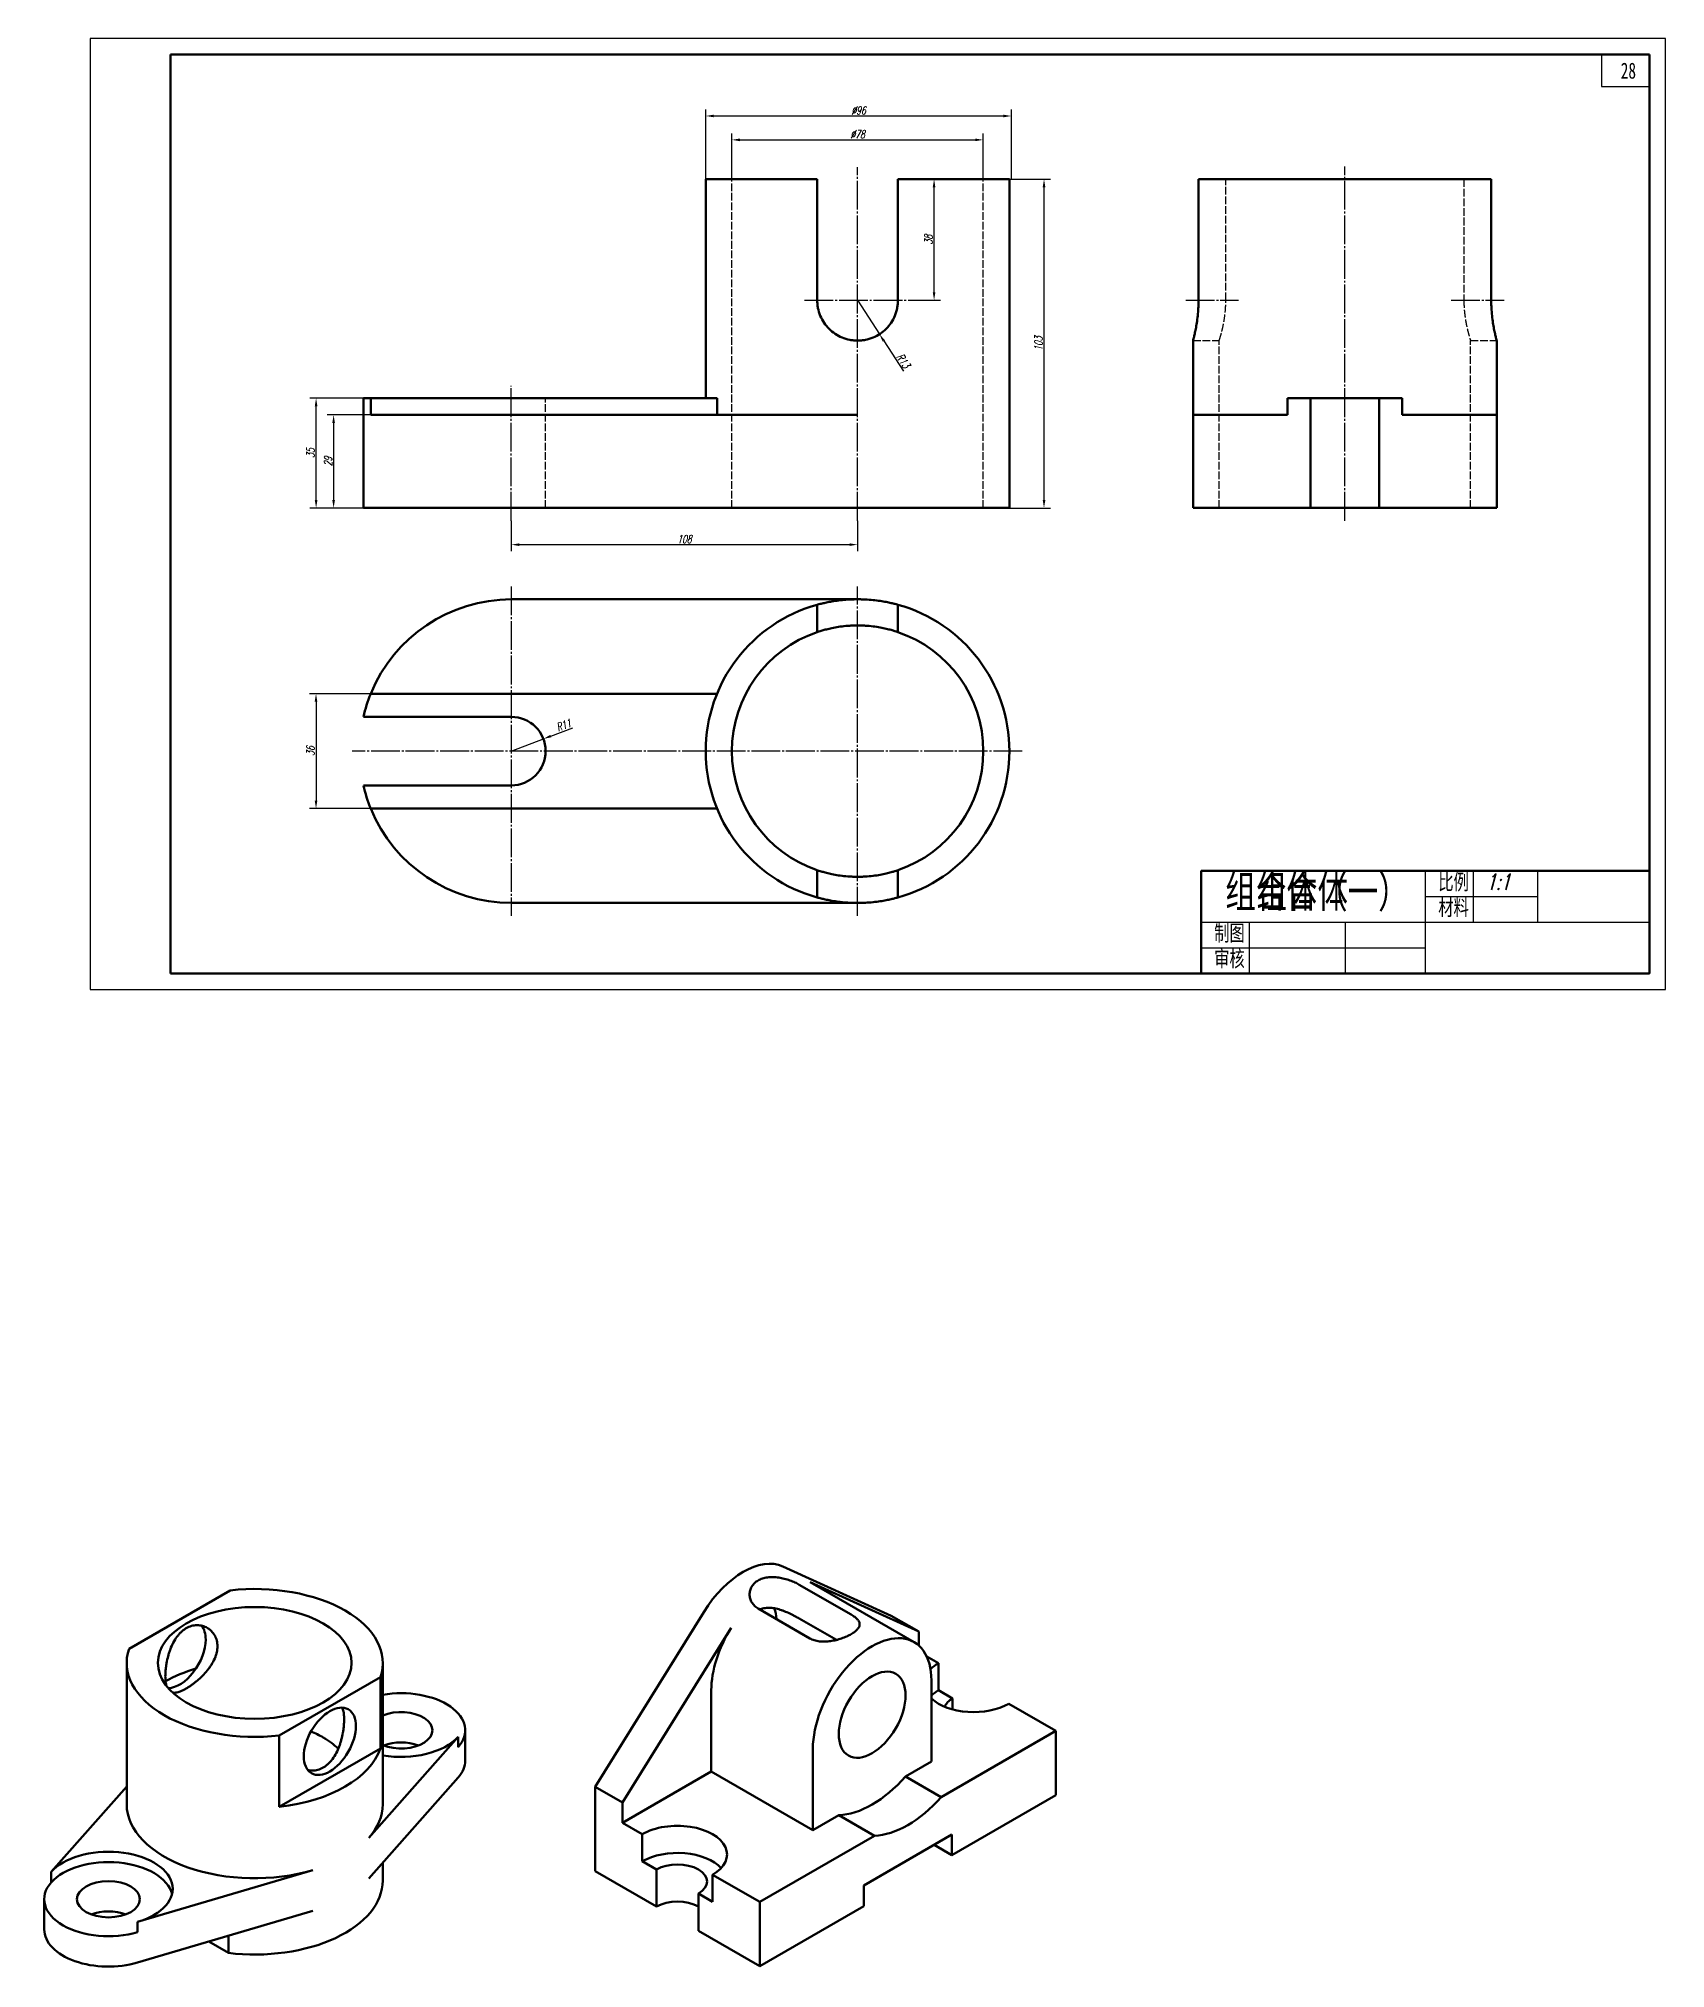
# Model space of a CAD drawing. Header units: millimetres. Extents: x 94 to 2877, y 87 to 1089.
# Drawn here: x 2368 to 2877, y 137 to 740 of the extents above; entities that cross this region are included whole.
import ezdxf

# ---------------------------------------------------------------- set-up
doc = ezdxf.new("R2010")
doc.units = ezdxf.units.MM
doc.header["$LTSCALE"] = 0.6
doc.header["$PDMODE"] = 33
doc.header["$PDSIZE"] = 1.5
doc.linetypes.add('myCENTER', pattern=[18, 15, -1, 1, -1])
doc.linetypes.add('myHIDDEN', pattern=[5, 4, -1])
doc.layers.get('Defpoints').update_dxf_attribs({"lineweight": 20})
for name, color, linetype, lineweight in [('答案中心线', 1, 'myCENTER', 25), ('答案尺寸', 1, 'Continuous', 25), ('答案文字', 1, 'Continuous', 25), ('答案标注', 1, 'Continuous', 25), ('答案粗实线', 1, 'Continuous', 50), ('答案细实线', 1, 'Continuous', 25), ('答案虚线', 1, 'myHIDDEN', 25)]:
    doc.layers.add(name, color=color, linetype=linetype, lineweight=lineweight)
doc.styles.add('尺寸文字1-2.5号', font='txt.shx', dxfattribs={"width": 0.7, "oblique": 15, "height": 2.5})
doc.styles.add('标题汉字1-5号', font='', dxfattribs={"width": 0.7, "height": 5})
doc.styles.get('标题汉字1-5号').set_extended_font_data('SimSun')
doc.dimstyles.new('尺寸25', dxfattribs={"dimtxt": 2.5, "dimasz": 2.5, "dimexe": 2, "dimexo": 0, "dimgap": 0.5, "dimtad": 1, "dimdec": 0, "dimdsep": 46, "dimtxsty": '尺寸文字1-2.5号', "dimcen": 0, "dimadec": 0, "dimazin": 0, "dimtfac": 1, "dimtdec": 0, "dimtmove": 0, "dimatfit": 3, "dimfxl": 1, "dimarcsym": 0})
doc.dimstyles.new('尺寸25$4', dxfattribs={"dimtxt": 2.5, "dimasz": 2.5, "dimexe": 1, "dimexo": 0, "dimgap": 0.5, "dimtad": 1, "dimdec": 0, "dimdsep": 46, "dimtxsty": '尺寸文字1-2.5号', "dimcen": 0, "dimadec": 0, "dimazin": 0, "dimtfac": 1, "dimtdec": 0, "dimtmove": 0, "dimatfit": 1, "dimfxl": 1, "dimarcsym": 0})

# ---------------------------------------------------------------- blocks, each defined once
blk = doc.blocks.new('*D191')
at = {"layer": 'Defpoints', "color": 0}
for p in [(2516.09, 589.49), (2624.25, 589.49), (2624.25, 582.04)]:
    blk.add_point(p, dxfattribs=at)
at = {"layer": '答案尺寸', "color": 0, "lineweight": -2}
for p, q in [((2516.09, 589.49), (2516.09, 580.04)), ((2624.25, 589.49), (2624.25, 580.04)), ((2518.59, 582.04), (2621.75, 582.04))]:
    blk.add_line(p, q, dxfattribs=at)
at = {"layer": '答案尺寸', "color": 0}
for points in [[(2518.59, 582.46), (2518.59, 581.63), (2516.09, 582.04)], [(2621.75, 582.46), (2621.75, 581.63), (2624.25, 582.04)]]:
    blk.add_solid(points, dxfattribs=at)
at = {"layer": '答案尺寸', "color": 0, "insert": (2570.17, 583.79), "char_height": 2.5, "attachment_point": 5, "style": '尺寸文字1-2.5号'}
blk.add_mtext('108', dxfattribs=at)
blk = doc.blocks.new('*D192')
at = {"layer": 'Defpoints', "color": 0}
for p in [(2472.19, 622.56), (2460.59, 593.49), (2469.89, 593.49)]:
    blk.add_point(p, dxfattribs=at)
at = {"layer": '答案尺寸', "color": 0, "lineweight": -2}
for p, q in [((2472.19, 622.56), (2458.59, 622.56)), ((2460.59, 620.06), (2460.59, 595.99)), ((2469.89, 593.49), (2458.59, 593.49))]:
    blk.add_line(p, q, dxfattribs=at)
at = {"layer": '答案尺寸', "color": 0}
for points in [[(2460.17, 620.06), (2461, 620.06), (2460.59, 622.56)], [(2460.17, 595.99), (2461, 595.99), (2460.59, 593.49)]]:
    blk.add_solid(points, dxfattribs=at)
at = {"layer": '答案尺寸', "color": 0, "insert": (2458.84, 608.03), "char_height": 2.5, "attachment_point": 5, "rotation": 90, "style": '尺寸文字1-2.5号'}
blk.add_mtext('29', dxfattribs=at)
blk = doc.blocks.new('*D193')
at = {"layer": 'Defpoints', "color": 0}
for p in [(2455.11, 627.8), (2469.89, 627.8), (2469.89, 593.49)]:
    blk.add_point(p, dxfattribs=at)
at = {"layer": '答案尺寸', "color": 0, "lineweight": -2}
for p, q in [((2469.89, 627.8), (2453.11, 627.8)), ((2455.11, 595.99), (2455.11, 625.3)), ((2469.89, 593.49), (2453.11, 593.49))]:
    blk.add_line(p, q, dxfattribs=at)
at = {"layer": '答案尺寸', "color": 0}
for points in [[(2454.7, 625.3), (2455.53, 625.3), (2455.11, 627.8)], [(2454.7, 595.99), (2455.53, 595.99), (2455.11, 593.49)]]:
    blk.add_solid(points, dxfattribs=at)
at = {"layer": '答案尺寸', "color": 0, "insert": (2453.36, 610.64), "char_height": 2.5, "attachment_point": 5, "rotation": 90, "style": '尺寸文字1-2.5号'}
blk.add_mtext('35', dxfattribs=at)
blk = doc.blocks.new('*D194')
at = {"layer": 'Defpoints', "color": 0}
for p in [(2636.85, 696.18), (2648.15, 696.18), (2640.85, 658.38)]:
    blk.add_point(p, dxfattribs=at)
at = {"layer": '答案尺寸', "color": 0, "lineweight": -2}
for p, q in [((2636.85, 696.18), (2650.15, 696.18)), ((2648.15, 660.88), (2648.15, 693.68)), ((2640.85, 658.38), (2650.15, 658.38))]:
    blk.add_line(p, q, dxfattribs=at)
at = {"layer": '答案尺寸', "color": 0}
for points in [[(2647.73, 693.68), (2648.56, 693.68), (2648.15, 696.18)], [(2647.73, 660.88), (2648.56, 660.88), (2648.15, 658.38)]]:
    blk.add_solid(points, dxfattribs=at)
at = {"layer": '答案尺寸', "color": 0, "insert": (2646.4, 677.28), "char_height": 2.5, "attachment_point": 5, "rotation": 90, "style": '尺寸文字1-2.5号'}
blk.add_mtext('38', dxfattribs=at)
blk = doc.blocks.new('*D195')
at = {"layer": 'Defpoints', "color": 0}
for p in [(2671.67, 696.18), (2682.49, 696.18), (2671.67, 593.49)]:
    blk.add_point(p, dxfattribs=at)
at = {"layer": '答案尺寸', "color": 0, "lineweight": -2}
for p, q in [((2671.67, 696.18), (2684.49, 696.18)), ((2682.49, 595.99), (2682.49, 693.68)), ((2671.67, 593.49), (2684.49, 593.49))]:
    blk.add_line(p, q, dxfattribs=at)
at = {"layer": '答案尺寸', "color": 0}
for points in [[(2682.08, 693.68), (2682.91, 693.68), (2682.49, 696.18)], [(2682.08, 595.99), (2682.91, 595.99), (2682.49, 593.49)]]:
    blk.add_solid(points, dxfattribs=at)
at = {"layer": '答案尺寸', "color": 0, "insert": (2680.74, 644.84), "char_height": 2.5, "attachment_point": 5, "rotation": 90, "style": '尺寸文字1-2.5号'}
blk.add_mtext('103', dxfattribs=at)
blk = doc.blocks.new('*D196')
at = {"layer": 'Defpoints', "color": 0}
for p in [(2663.51, 708.49), (2584.99, 696.18), (2663.51, 696.18)]:
    blk.add_point(p, dxfattribs=at)
at = {"layer": '答案尺寸', "color": 0, "lineweight": -2}
for p, q in [((2584.99, 696.18), (2584.99, 710.49)), ((2587.49, 708.49), (2661.01, 708.49)), ((2663.51, 696.18), (2663.51, 710.49))]:
    blk.add_line(p, q, dxfattribs=at)
at = {"layer": '答案尺寸', "color": 0}
for points in [[(2587.49, 708.9), (2587.49, 708.07), (2584.99, 708.49)], [(2661.01, 708.9), (2661.01, 708.07), (2663.51, 708.49)]]:
    blk.add_solid(points, dxfattribs=at)
at = {"layer": '答案尺寸', "color": 0, "insert": (2624.25, 710.24), "char_height": 2.5, "attachment_point": 5, "style": '尺寸文字1-2.5号'}
blk.add_mtext('%%c78', dxfattribs=at)
blk = doc.blocks.new('*D197')
at = {"layer": 'Defpoints', "color": 0}
for p in [(2672.3, 715.94), (2576.83, 696.18), (2672.3, 696.18)]:
    blk.add_point(p, dxfattribs=at)
at = {"layer": '答案尺寸', "color": 0, "lineweight": -2}
for p, q in [((2576.83, 696.18), (2576.83, 717.94)), ((2672.3, 696.18), (2672.3, 717.94)), ((2579.33, 715.94), (2669.8, 715.94))]:
    blk.add_line(p, q, dxfattribs=at)
at = {"layer": '答案尺寸', "color": 0}
for points in [[(2579.33, 716.36), (2579.33, 715.53), (2576.83, 715.94)], [(2669.8, 716.36), (2669.8, 715.53), (2672.3, 715.94)]]:
    blk.add_solid(points, dxfattribs=at)
at = {"layer": '答案尺寸', "color": 0, "insert": (2624.56, 717.69), "char_height": 2.5, "attachment_point": 5, "style": '尺寸文字1-2.5号'}
blk.add_mtext('%%c96', dxfattribs=at)
blk = doc.blocks.new('*D198')
at = {"layer": 'Defpoints', "color": 0}
for p in [(2472.19, 535.49), (2455.09, 499.61), (2472.19, 499.61)]:
    blk.add_point(p, dxfattribs=at)
at = {"layer": '答案尺寸', "color": 0, "lineweight": -2}
for p, q in [((2472.19, 535.49), (2453.09, 535.49)), ((2455.09, 532.99), (2455.09, 502.11)), ((2472.19, 499.61), (2453.09, 499.61))]:
    blk.add_line(p, q, dxfattribs=at)
at = {"layer": '答案尺寸', "color": 0}
for points in [[(2454.67, 532.99), (2455.5, 532.99), (2455.09, 535.49)], [(2454.67, 502.11), (2455.5, 502.11), (2455.09, 499.61)]]:
    blk.add_solid(points, dxfattribs=at)
at = {"layer": '答案尺寸', "color": 0, "insert": (2453.34, 517.55), "char_height": 2.5, "attachment_point": 5, "rotation": 90, "style": '尺寸文字1-2.5号'}
blk.add_mtext('36', dxfattribs=at)
blk = doc.blocks.new('*D353')
at = {"layer": 'Defpoints', "color": 0}
for p in [(2624.25, 658.38), (2631.08, 647.8)]:
    blk.add_point(p, dxfattribs=at)
at = {"layer": '答案尺寸', "color": 0, "lineweight": -2}
for p, q in [((2624.25, 658.38), (2631.08, 647.8)), ((2632.43, 645.69), (2638.56, 636.19))]:
    blk.add_line(p, q, dxfattribs=at)
at = {"layer": '答案尺寸', "color": 0}
blk.add_solid([(2632.78, 645.92), (2632.08, 645.47), (2631.08, 647.8)], dxfattribs=at)
at = {"layer": '答案尺寸', "color": 0, "insert": (2638.51, 639.51), "char_height": 2.5, "attachment_point": 5, "rotation": 302.81594, "style": '尺寸文字1-2.5号'}
blk.add_mtext('R13', dxfattribs=at)
blk = doc.blocks.new('*D354')
at = {"layer": 'Defpoints', "color": 0}
for p in [(2526.1, 521.36), (2516.09, 517.55)]:
    blk.add_point(p, dxfattribs=at)
at = {"layer": '答案尺寸', "color": 0, "lineweight": -2}
for p, q in [((2528.44, 522.25), (2535.33, 524.87)), ((2516.09, 517.55), (2526.1, 521.36))]:
    blk.add_line(p, q, dxfattribs=at)
at = {"layer": '答案尺寸', "color": 0}
blk.add_solid([(2528.29, 522.64), (2528.59, 521.86), (2526.1, 521.36)], dxfattribs=at)
at = {"layer": '答案尺寸', "color": 0, "insert": (2532.43, 525.64), "char_height": 2.5, "attachment_point": 5, "rotation": 20.83901, "style": '尺寸文字1-2.5号'}
blk.add_mtext('R11', dxfattribs=at)

msp = doc.modelspace()

# ---------------------------------------------------------------- linework, layer by layer
at = {"layer": '答案中心线'}
for p, q in [((2624.25, 589.494), (2624.25, 699.986)), ((2776.464, 589.494), (2776.464, 700.185)), ((2607.65, 658.385), (2640.85, 658.385)), ((2726.744, 658.385), (2743.283, 658.385)), ((2809.645, 658.385), (2826.184, 658.385)), ((2516.093, 589.494), (2516.093, 631.637)), ((2516.093, 568.974), (2516.093, 466.124)), ((2624.25, 466.124), (2624.25, 568.974)), ((2675.674, 517.549), (2466.386, 517.549))]:
    msp.add_line(p, q, dxfattribs=at)
at = {"layer": '答案粗实线'}
for p, q in [((2871.59, 735.117), (2409.59, 735.117)), ((2409.59, 735.117), (2409.59, 448.117)), ((2871.59, 448.117), (2871.59, 735.117)), ((2516.093, 564.974), (2624.25, 564.974)), ((2611.65, 554.73), (2611.65, 563.269)), ((2636.85, 563.269), (2636.85, 554.73)), ((2580.348, 535.487), (2472.192, 535.487)), ((2469.894, 528.259), (2516.093, 528.259)), ((2516.093, 506.839), (2469.894, 506.839)), ((2472.192, 499.611), (2580.348, 499.611)), ((2611.65, 471.829), (2611.65, 480.368)), ((2636.85, 480.368), (2636.85, 471.829)), ((2624.25, 470.124), (2516.093, 470.124)), ((2409.59, 448.117), (2871.59, 448.117))]:
    msp.add_line(p, q, dxfattribs=at)
at = {"layer": '答案粗实线', "extrusion": (0, 1, 0)}
for p, q in [((2576.825, 627.795), (2576.825, 696.185)), ((2611.65, 696.185), (2576.825, 696.185)), ((2611.65, 658.385), (2611.65, 696.185)), ((2636.85, 696.185), (2636.85, 658.385)), ((2671.674, 696.185), (2636.85, 696.185)), ((2671.674, 593.494), (2671.674, 696.185)), ((2730.744, 696.185), (2730.744, 658.385)), ((2822.184, 696.185), (2730.744, 696.185)), ((2822.184, 658.385), (2822.184, 696.185)), ((2729.039, 622.562), (2729.039, 645.785)), ((2823.889, 622.562), (2823.889, 645.785)), ((2469.894, 627.795), (2469.894, 593.494)), ((2472.192, 627.795), (2469.894, 627.795)), ((2472.192, 627.795), (2580.348, 627.795)), ((2472.192, 622.562), (2472.192, 627.795)), ((2580.348, 627.795), (2580.348, 622.562)), ((2765.754, 627.795), (2758.526, 627.795)), ((2758.526, 627.795), (2758.526, 622.562)), ((2765.754, 627.795), (2787.174, 627.795)), ((2765.754, 593.494), (2765.754, 627.795)), ((2787.174, 627.795), (2787.174, 593.494)), ((2794.402, 627.795), (2787.174, 627.795)), ((2794.402, 622.562), (2794.402, 627.795)), ((2516.093, 622.562), (2472.192, 622.562)), ((2624.25, 622.562), (2516.093, 622.562)), ((2758.526, 622.562), (2729.039, 622.562)), ((2729.039, 622.562), (2729.039, 593.494)), ((2823.889, 622.562), (2794.402, 622.562)), ((2823.889, 593.494), (2823.889, 622.562)), ((2469.894, 593.494), (2516.093, 593.494)), ((2516.093, 593.494), (2624.25, 593.494)), ((2624.25, 593.494), (2671.674, 593.494)), ((2729.039, 593.494), (2765.754, 593.494)), ((2787.174, 593.494), (2765.754, 593.494)), ((2787.174, 593.494), (2823.889, 593.494))]:
    msp.add_line(p, q, dxfattribs=at)
at = {"layer": '答案粗实线', "extrusion": (0, 0.816497, 0.57735)}
for p, q in [((2600.88, 262.873), (2634.79, 247.438)), ((2428.27, 255.396), (2396.686, 237.161)), ((2606.058, 257.174), (2622.234, 247.835)), ((2609.426, 257.938), (2643.336, 242.504)), ((2610.177, 257.552), (2641.894, 239.24)), ((2542.281, 194.028), (2576.191, 248.618)), ((2609.355, 240.399), (2593.179, 249.738)), ((2634.79, 247.438), (2643.336, 242.504)), ((2550.828, 189.094), (2584.737, 243.684)), ((2606.058, 246.59), (2617.632, 239.907)), ((2643.336, 242.504), (2643.336, 238.2)), ((2395.943, 188.564), (2395.943, 232.731)), ((2475.943, 188.564), (2475.943, 232.731)), ((2645.838, 234.773), (2649.524, 232.645)), ((2649.524, 232.645), (2649.524, 224.182)), ((2443.616, 210.066), (2475.2, 228.301)), ((2475.2, 228.301), (2475.2, 206.012)), ((2578.562, 198.821), (2578.562, 224.178)), ((2647.318, 227.251), (2647.318, 201.894)), ((2649.524, 224.182), (2653.943, 221.631)), ((2653.943, 221.631), (2653.943, 218.199)), ((2671.453, 219.984), (2686.188, 211.477)), ((2501.697, 202.223), (2501.697, 211.693)), ((2650.359, 190.791), (2686.188, 211.477)), ((2686.188, 211.477), (2686.188, 191.418)), ((2443.616, 187.777), (2443.616, 210.066)), ((2443.616, 187.777), (2475.2, 206.012)), ((2499.506, 209.683), (2471.575, 178.07)), ((2499.506, 206.43), (2499.506, 209.683)), ((2610.279, 180.509), (2610.279, 205.866)), ((2639.224, 197.22), (2647.318, 201.894)), ((2372.38, 167.445), (2395.943, 194.114)), ((2499.506, 196.961), (2471.575, 165.348)), ((2542.281, 167.684), (2542.281, 194.028)), ((2542.281, 194.028), (2550.828, 189.094)), ((2578.562, 198.821), (2550.828, 182.808)), ((2578.562, 198.821), (2610.279, 180.509)), ((2639.224, 197.22), (2650.359, 190.791)), ((2550.828, 182.808), (2550.828, 189.094)), ((2686.188, 191.418), (2653.711, 172.668)), ((2550.828, 182.808), (2557.016, 179.235)), ((2610.279, 180.509), (2618.374, 185.182)), ((2629.509, 178.754), (2618.374, 185.182)), ((2557.016, 170.772), (2557.016, 179.235)), ((2593.679, 158.068), (2629.509, 178.754)), ((2626.156, 163.193), (2653.711, 179.102)), ((2653.711, 172.668), (2648.139, 175.885)), ((2653.711, 179.102), (2653.711, 172.668)), ((2475.943, 164.732), (2475.943, 170.292)), ((2561.435, 168.221), (2557.016, 170.772)), ((2372.38, 164.193), (2372.38, 167.445)), ((2454.119, 167.992), (2399.364, 151.866)), ((2542.281, 167.684), (2561.435, 156.625)), ((2561.435, 156.625), (2561.435, 168.221)), ((2578.945, 166.575), (2593.679, 158.068)), ((2578.945, 166.575), (2578.945, 158.112)), ((2626.156, 156.759), (2626.156, 163.193)), ((2370.19, 149.46), (2370.19, 158.93)), ((2578.945, 158.112), (2574.526, 160.663)), ((2574.526, 160.663), (2574.526, 149.067)), ((2593.679, 138.009), (2593.679, 158.068)), ((2626.156, 156.759), (2593.679, 138.009)), ((2454.119, 155.27), (2399.364, 139.144)), ((2399.364, 148.613), (2399.364, 151.866)), ((2427.735, 142.129), (2421.576, 145.685)), ((2427.735, 147.499), (2427.735, 142.129)), ((2574.526, 149.067), (2593.679, 138.009))]:
    msp.add_line(p, q, dxfattribs=at)
at = {"layer": '答案粗实线'}
msp.add_lwpolyline([(2731.59, 448.117), (2871.59, 448.117), (2871.59, 480.117), (2731.59, 480.117)], close=True, dxfattribs=at)
for centre, radius, start, end in [((2516.093, 517.549), 47.425, 90, 157.774858), ((2624.25, 517.549), 47.425, 105.407612, 254.592388), ((2624.25, 517.549), 47.425, 285.407612, 74.592388), ((2624.25, 517.549), 39.258, 108.720711, 251.279289), ((2624.25, 517.549), 39.258, 288.720711, 71.279289), ((2516.093, 517.549), 47.425, 157.774858, 166.948218), ((2516.093, 517.549), 10.71, 270, 90), ((2516.093, 517.549), 47.425, 193.051782, 202.225142), ((2516.093, 517.549), 47.425, 202.225142, 270)]:
    msp.add_arc(centre, radius, start, end, dxfattribs=at)
for centre, major_axis, start_param, end_param in [((2588.536, 239.804), (13.095, 22.682), 0.0557987, 1.5149977), ((2435.943, 232.731), (40, 0), 6.0901597, 8.0470073), ((2597.082, 234.87), (13.095, 22.682), 0, 0.0557987), ((2588.536, 239.804), (7.372, 12.768), 5.5469912, 5.8720173), ((2412.478, 235.357), (5.762, 9.98), 5.4977871, 6.0623517), ((2597.082, 234.87), (13.095, 22.682), 1.5149977, 2.3561945), ((2628.799, 216.558), (13.095, 22.682), 5.4977871, 8.6393798), ((2435.943, 232.731), (40, 0), 2.948567, 4.9054146), ((2412.478, 235.357), (5.762, 9.98), 3.4802461, 5.4977871), ((2435.943, 210.443), (40, 0), 2.0479237, 2.3411339), ((2660.489, 226.315), (-15.506, 0), 5.4977871, 5.7619651), ((2481.637, 211.693), (20.059, 0), 5.8114814, 8.1418035), ((2660.489, 217.852), (-15.506, 0), 5.4977871, 5.7272069), ((2481.637, 211.693), (9.829, 0), 4.0944804, 8.4718903), ((2660.489, 226.315), (-15.506, 0), 0.5559784, 2.3561945), ((2660.489, 217.852), (-9.257, 0), 5.4977871, 6.0598121), ((2435.943, 197.109), (30.25, 0), 0.7853982, 0.951573), ((2435.943, 210.443), (40, 0), 4.9054146, 6.0901597), ((2435.943, 197.109), (30.25, 0), 0.5299941, 0.7853982), ((2481.637, 214.946), (-20.059, 0), 1.2829745, 2.6698887), ((2481.637, 202.223), (9.829, 0), 0.9870192, 2.1545734), ((2481.637, 202.223), (20.059, 0), 5.8114814, 6.2831853), ((2628.799, 216.558), (17.189, 29.772), 3.483768, 4.3702136), ((2435.943, 188.564), (40, 0), 3.1415927, 5.1840929), ((2435.943, 188.564), (40, 0), 5.8114814, 6.2831853), ((2639.934, 210.13), (17.189, 29.772), 3.483768, 4.3702136), ((2567.98, 172.905), (15.506, 0), 5.4977871, 8.6393798), ((2390.249, 162.183), (20.059, 0), 5.1840929, 8.953074), ((2390.249, 158.93), (20.059, 0), 0.1409035, 2.6698887), ((2567.98, 164.442), (15.506, 0), 0.4923006, 2.3561945), ((2567.98, 164.442), (-9.257, 0), 2.3561945, 5.4977871), ((2390.249, 158.93), (-20.059, 0), 5.8114814, 8.3256856), ((2435.943, 164.732), (40, 0), 4.5057169, 6.2831853), ((2567.98, 152.846), (-9.257, 0), 3.9269908, 5.4977871), ((2390.249, 149.46), (9.829, 0), 0.9870192, 2.1545734), ((2390.249, 149.46), (-20.059, 0), 0, 2.0425003)]:
    msp.add_ellipse(centre, major_axis=major_axis, ratio=0.5773503, start_param=start_param, end_param=end_param, dxfattribs=at)
for centre, major_axis in [((2435.943, 232.731), (30.25, 0)), ((2628.799, 216.558), (7.372, 12.768)), ((2459.408, 208.262), (5.762, 9.98)), ((2390.249, 158.93), (9.829, 0))]:
    msp.add_ellipse(centre, major_axis=major_axis, ratio=0.5773503, dxfattribs=at)
for points, knots in [([(2636.85, 658.385), (2636.85, 657.987), (2636.831, 657.583), (2636.753, 656.77), (2636.693, 656.361), (2636.452, 655.137), (2636.208, 654.328), (2635.564, 652.777), (2635.164, 652.034), (2634.24, 650.662), (2633.717, 650.032), (2632.602, 648.918), (2631.973, 648.394), (2630.6, 647.471), (2629.858, 647.07), (2628.307, 646.426), (2627.497, 646.182), (2626.274, 645.941), (2625.865, 645.882), (2625.051, 645.804), (2624.647, 645.785), (2623.852, 645.785), (2623.448, 645.804), (2622.635, 645.882), (2622.226, 645.941), (2621.003, 646.182), (2620.193, 646.426), (2618.642, 647.07), (2617.899, 647.471), (2616.527, 648.394), (2615.897, 648.918), (2614.783, 650.032), (2614.259, 650.662), (2613.336, 652.034), (2612.935, 652.777), (2612.291, 654.328), (2612.047, 655.137), (2611.806, 656.361), (2611.747, 656.77), (2611.669, 657.583), (2611.65, 657.987), (2611.65, 658.385)], [0, 0, 0, 0, 1.8934422, 1.8934422, 3.7868843, 3.7868843, 7.5737687, 7.5737687, 11.360653, 11.360653, 15.1475374, 15.1475374, 18.933741, 18.933741, 22.7199446, 22.7199446, 26.5061482, 26.5061482, 28.39925, 28.39925, 30.2923518, 30.2923518, 32.1854536, 32.1854536, 34.0785554, 34.0785554, 37.864759, 37.864759, 41.6509626, 41.6509626, 45.4371662, 45.4371662, 49.2240505, 49.2240505, 53.0109349, 53.0109349, 56.7978192, 56.7978192, 58.6912614, 58.6912614, 60.5847036, 60.5847036, 60.5847036, 60.5847036]), ([(2730.744, 658.385), (2730.744, 657.987), (2730.739, 657.583), (2730.717, 656.77), (2730.701, 656.361), (2730.636, 655.137), (2730.571, 654.328), (2730.408, 652.777), (2730.31, 652.034), (2730.101, 650.662), (2729.99, 650.032), (2729.777, 648.918), (2729.667, 648.394), (2729.461, 647.471), (2729.366, 647.07), (2729.207, 646.426), (2729.144, 646.182), (2729.081, 645.941), (2729.065, 645.882), (2729.044, 645.804), (2729.039, 645.785), (2729.039, 645.785)], [-60.5847036, -60.5847036, -60.5847036, -60.5847036, -58.6912614, -58.6912614, -56.7978192, -56.7978192, -53.0109349, -53.0109349, -49.2240505, -49.2240505, -45.4371662, -45.4371662, -41.6509626, -41.6509626, -37.864759, -37.864759, -34.0785554, -34.0785554, -32.1854536, -32.1854536, -30.2923518, -30.2923518, -30.2923518, -30.2923518]), ([(2823.889, 645.785), (2823.889, 645.785), (2823.884, 645.804), (2823.863, 645.882), (2823.847, 645.941), (2823.785, 646.182), (2823.721, 646.426), (2823.562, 647.07), (2823.467, 647.471), (2823.261, 648.394), (2823.151, 648.918), (2822.938, 650.032), (2822.827, 650.662), (2822.618, 652.034), (2822.521, 652.777), (2822.357, 654.328), (2822.292, 655.137), (2822.227, 656.361), (2822.211, 656.77), (2822.19, 657.583), (2822.184, 657.987), (2822.184, 658.385)], [30.2923518, 30.2923518, 30.2923518, 30.2923518, 32.1854536, 32.1854536, 34.0785554, 34.0785554, 37.864759, 37.864759, 41.6509626, 41.6509626, 45.4371662, 45.4371662, 49.2240505, 49.2240505, 53.0109349, 53.0109349, 56.7978192, 56.7978192, 58.6912614, 58.6912614, 60.5847036, 60.5847036, 60.5847036, 60.5847036]), ([(2611.65, 563.269), (2611.65, 563.269), (2611.669, 563.275), (2611.747, 563.296), (2611.806, 563.312), (2612.047, 563.377), (2612.291, 563.443), (2612.935, 563.606), (2613.336, 563.703), (2614.259, 563.912), (2614.783, 564.023), (2615.897, 564.236), (2616.527, 564.346), (2617.899, 564.552), (2618.642, 564.648), (2620.193, 564.806), (2621.003, 564.87), (2622.226, 564.932), (2622.635, 564.948), (2623.448, 564.969), (2623.852, 564.974), (2624.647, 564.974), (2625.051, 564.969), (2625.865, 564.948), (2626.274, 564.932), (2627.497, 564.87), (2628.307, 564.806), (2629.858, 564.648), (2630.6, 564.552), (2631.973, 564.346), (2632.602, 564.236), (2633.717, 564.023), (2634.24, 563.912), (2635.164, 563.703), (2635.564, 563.606), (2636.208, 563.443), (2636.452, 563.377), (2636.693, 563.312), (2636.753, 563.296), (2636.831, 563.275), (2636.85, 563.269), (2636.85, 563.269)], [-60.5847036, -60.5847036, -60.5847036, -60.5847036, -58.6912614, -58.6912614, -56.7978192, -56.7978192, -53.0109349, -53.0109349, -49.2240505, -49.2240505, -45.4371662, -45.4371662, -41.6509626, -41.6509626, -37.864759, -37.864759, -34.0785554, -34.0785554, -32.1854536, -32.1854536, -30.2923518, -30.2923518, -28.39925, -28.39925, -26.5061482, -26.5061482, -22.7199446, -22.7199446, -18.933741, -18.933741, -15.1475374, -15.1475374, -11.360653, -11.360653, -7.5737687, -7.5737687, -3.7868843, -3.7868843, -1.8934422, -1.8934422, 0, 0, 0, 0]), ([(2636.85, 554.73), (2636.85, 554.73), (2636.831, 554.736), (2636.752, 554.763), (2636.692, 554.783), (2636.451, 554.863), (2636.206, 554.943), (2635.562, 555.143), (2635.161, 555.263), (2634.238, 555.518), (2633.716, 555.653), (2632.603, 555.912), (2631.975, 556.046), (2630.604, 556.295), (2629.862, 556.411), (2628.312, 556.604), (2627.502, 556.681), (2626.277, 556.757), (2625.868, 556.776), (2625.053, 556.801), (2624.648, 556.807), (2623.851, 556.807), (2623.446, 556.801), (2622.632, 556.776), (2622.222, 556.757), (2620.998, 556.681), (2620.188, 556.604), (2618.637, 556.411), (2617.895, 556.295), (2616.525, 556.046), (2615.896, 555.912), (2614.784, 555.653), (2614.261, 555.518), (2613.338, 555.263), (2612.938, 555.143), (2612.293, 554.943), (2612.048, 554.863), (2611.807, 554.783), (2611.747, 554.763), (2611.669, 554.736), (2611.65, 554.73), (2611.65, 554.73)], [0, 0, 0, 0, 1.8984101, 1.8984101, 3.7968203, 3.7968203, 7.5936406, 7.5936406, 11.3904609, 11.3904609, 15.1872811, 15.1872811, 18.9826002, 18.9826002, 22.7779192, 22.7779192, 26.5732382, 26.5732382, 28.4708977, 28.4708977, 30.3685572, 30.3685572, 32.2662167, 32.2662167, 34.1638762, 34.1638762, 37.9591952, 37.9591952, 41.7545143, 41.7545143, 45.5498333, 45.5498333, 49.3466536, 49.3466536, 53.1434738, 53.1434738, 56.9402941, 56.9402941, 58.8387043, 58.8387043, 60.7371144, 60.7371144, 60.7371144, 60.7371144]), ([(2611.65, 480.368), (2611.65, 480.368), (2611.669, 480.362), (2611.747, 480.335), (2611.807, 480.315), (2612.048, 480.235), (2612.293, 480.155), (2612.938, 479.955), (2613.338, 479.835), (2614.261, 479.58), (2614.784, 479.445), (2615.896, 479.186), (2616.525, 479.053), (2617.895, 478.803), (2618.637, 478.687), (2620.188, 478.494), (2620.998, 478.418), (2622.222, 478.342), (2622.632, 478.323), (2623.446, 478.297), (2623.851, 478.291), (2624.648, 478.291), (2625.053, 478.297), (2625.868, 478.323), (2626.277, 478.342), (2627.502, 478.418), (2628.312, 478.494), (2629.862, 478.687), (2630.604, 478.803), (2631.975, 479.053), (2632.603, 479.186), (2633.716, 479.445), (2634.238, 479.58), (2635.161, 479.835), (2635.562, 479.955), (2636.206, 480.155), (2636.451, 480.235), (2636.692, 480.315), (2636.752, 480.335), (2636.831, 480.362), (2636.85, 480.368), (2636.85, 480.368)], [-60.7371144, -60.7371144, -60.7371144, -60.7371144, -58.8387043, -58.8387043, -56.9402941, -56.9402941, -53.1434738, -53.1434738, -49.3466536, -49.3466536, -45.5498333, -45.5498333, -41.7545143, -41.7545143, -37.9591952, -37.9591952, -34.1638762, -34.1638762, -32.2662167, -32.2662167, -30.3685572, -30.3685572, -28.4708977, -28.4708977, -26.5732382, -26.5732382, -22.7779192, -22.7779192, -18.9826002, -18.9826002, -15.1872811, -15.1872811, -11.3904609, -11.3904609, -7.5936406, -7.5936406, -3.7968203, -3.7968203, -1.8984101, -1.8984101, 0, 0, 0, 0]), ([(2636.85, 471.829), (2636.85, 471.829), (2636.831, 471.824), (2636.753, 471.802), (2636.693, 471.786), (2636.452, 471.721), (2636.208, 471.656), (2635.564, 471.493), (2635.164, 471.395), (2634.24, 471.186), (2633.717, 471.075), (2632.602, 470.862), (2631.973, 470.752), (2630.6, 470.546), (2629.858, 470.451), (2628.307, 470.292), (2627.497, 470.229), (2626.274, 470.166), (2625.865, 470.15), (2625.051, 470.129), (2624.647, 470.124), (2623.852, 470.124), (2623.448, 470.129), (2622.635, 470.15), (2622.226, 470.166), (2621.003, 470.229), (2620.193, 470.292), (2618.642, 470.451), (2617.899, 470.546), (2616.527, 470.752), (2615.897, 470.862), (2614.783, 471.075), (2614.259, 471.186), (2613.336, 471.395), (2612.935, 471.493), (2612.291, 471.656), (2612.047, 471.721), (2611.806, 471.786), (2611.747, 471.802), (2611.669, 471.824), (2611.65, 471.829), (2611.65, 471.829)], [0, 0, 0, 0, 1.8934422, 1.8934422, 3.7868843, 3.7868843, 7.5737687, 7.5737687, 11.360653, 11.360653, 15.1475374, 15.1475374, 18.933741, 18.933741, 22.7199446, 22.7199446, 26.5061482, 26.5061482, 28.39925, 28.39925, 30.2923518, 30.2923518, 32.1854536, 32.1854536, 34.0785554, 34.0785554, 37.864759, 37.864759, 41.6509626, 41.6509626, 45.4371662, 45.4371662, 49.2240505, 49.2240505, 53.0109349, 53.0109349, 56.7978192, 56.7978192, 58.6912614, 58.6912614, 60.5847036, 60.5847036, 60.5847036, 60.5847036]), ([(2593.179, 249.738), (2592.975, 249.856), (2592.778, 249.986), (2592.401, 250.267), (2592.222, 250.418), (2591.887, 250.741), (2591.731, 250.913), (2591.445, 251.272), (2591.315, 251.46), (2591.084, 251.848), (2590.983, 252.049), (2590.809, 252.458), (2590.737, 252.667), (2590.623, 253.087), (2590.581, 253.298), (2590.525, 253.719), (2590.512, 253.928), (2590.512, 254.339), (2590.525, 254.548), (2590.581, 254.968), (2590.623, 255.179), (2590.737, 255.597), (2590.809, 255.805), (2590.983, 256.211), (2591.084, 256.41), (2591.315, 256.796), (2591.445, 256.982), (2591.731, 257.339), (2591.887, 257.509), (2592.222, 257.83), (2592.401, 257.981), (2592.778, 258.261), (2592.975, 258.39), (2593.383, 258.626), (2593.6, 258.736), (2594.057, 258.937), (2594.297, 259.028), (2594.797, 259.189), (2595.056, 259.259), (2595.591, 259.376), (2595.866, 259.423), (2596.427, 259.495), (2596.713, 259.52), (2597.292, 259.547), (2597.584, 259.55), (2598.17, 259.536), (2598.463, 259.519), (2599.046, 259.468), (2599.335, 259.433), (2599.902, 259.35), (2600.191, 259.3), (2600.774, 259.183), (2601.067, 259.117), (2601.653, 258.969), (2601.945, 258.887), (2602.523, 258.712), (2602.809, 258.618), (2603.37, 258.42), (2603.645, 258.316), (2604.18, 258.1), (2604.44, 257.989), (2604.939, 257.761), (2605.179, 257.644), (2605.637, 257.41), (2605.853, 257.292), (2606.058, 257.174)], [0, 0, 0, 0, 2.473359, 2.473359, 4.946718, 4.946718, 7.4200771, 7.4200771, 9.8934361, 9.8934361, 12.3667951, 12.3667951, 14.8401541, 14.8401541, 17.3135132, 17.3135132, 19.7868722, 19.7868722, 22.2588597, 22.2588597, 24.7308472, 24.7308472, 27.2028346, 27.2028346, 29.6748221, 29.6748221, 32.1468096, 32.1468096, 34.6187971, 34.6187971, 37.0907846, 37.0907846, 39.5627721, 39.5627721, 42.0347596, 42.0347596, 44.506747, 44.506747, 46.9787345, 46.9787345, 49.450722, 49.450722, 51.9227095, 51.9227095, 54.394697, 54.394697, 56.8666845, 56.8666845, 59.3386719, 59.3386719, 61.812031, 61.812031, 64.28539, 64.28539, 66.758749, 66.758749, 69.232108, 69.232108, 71.7054671, 71.7054671, 74.1788261, 74.1788261, 76.6521851, 76.6521851, 79.1255441, 79.1255441, 79.1255441, 79.1255441]), ([(2593.712, 249.431), (2593.755, 249.449), (2593.798, 249.467), (2594.073, 249.58), (2594.317, 249.662), (2594.822, 249.797), (2595.084, 249.851), (2595.623, 249.928), (2595.899, 249.951), (2596.46, 249.971), (2596.746, 249.967), (2597.322, 249.932), (2597.612, 249.902), (2598.192, 249.819), (2598.482, 249.766), (2599.056, 249.641), (2599.34, 249.57), (2599.899, 249.413), (2600.184, 249.325), (2600.76, 249.131), (2601.05, 249.025), (2601.919, 248.687), (2602.498, 248.434), (2603.337, 248.038), (2603.612, 247.903), (2604.149, 247.632), (2604.41, 247.497), (2604.916, 247.228), (2605.159, 247.095), (2605.626, 246.837), (2605.848, 246.711), (2606.058, 246.59)], [42.592685, 42.592685, 42.592685, 42.592685, 43.0619901, 43.0619901, 45.5861336, 45.5861336, 48.110277, 48.110277, 50.6344205, 50.6344205, 53.158564, 53.158564, 55.6827074, 55.6827074, 58.2068509, 58.2068509, 60.7309944, 60.7309944, 63.2740817, 63.2740817, 65.8171691, 65.8171691, 70.9033438, 70.9033438, 73.4464312, 73.4464312, 75.9895185, 75.9895185, 78.5326059, 78.5326059, 81.0756932, 81.0756932, 81.0756932, 81.0756932]), ([(2622.234, 247.835), (2622.438, 247.717), (2622.635, 247.596), (2623.012, 247.349), (2623.19, 247.223), (2623.526, 246.969), (2623.682, 246.841), (2623.968, 246.583), (2624.097, 246.453), (2624.329, 246.194), (2624.43, 246.064), (2624.604, 245.805), (2624.676, 245.676), (2624.79, 245.42), (2624.832, 245.293), (2624.887, 245.042), (2624.901, 244.917), (2624.901, 244.672), (2624.887, 244.548), (2624.832, 244.295), (2624.79, 244.167), (2624.676, 243.909), (2624.604, 243.779), (2624.43, 243.518), (2624.329, 243.386), (2624.097, 243.124), (2623.967, 242.993), (2623.681, 242.732), (2623.525, 242.603), (2623.19, 242.347), (2623.011, 242.22), (2622.635, 241.973), (2622.437, 241.851), (2622.03, 241.616), (2621.813, 241.498), (2621.356, 241.264), (2621.116, 241.149), (2620.616, 240.923), (2620.356, 240.813), (2619.821, 240.599), (2619.546, 240.497), (2618.985, 240.301), (2618.699, 240.209), (2618.121, 240.036), (2617.828, 239.956), (2617.243, 239.81), (2616.949, 239.744), (2616.367, 239.629), (2616.078, 239.579), (2615.51, 239.496), (2615.221, 239.461), (2614.639, 239.408), (2614.346, 239.39), (2613.76, 239.374), (2613.468, 239.376), (2612.889, 239.401), (2612.603, 239.424), (2612.042, 239.493), (2611.767, 239.539), (2611.233, 239.654), (2610.973, 239.722), (2610.473, 239.881), (2610.233, 239.971), (2609.776, 240.172), (2609.559, 240.281), (2609.355, 240.399)], [-79.1255441, -79.1255441, -79.1255441, -79.1255441, -76.6521851, -76.6521851, -74.1788261, -74.1788261, -71.7054671, -71.7054671, -69.232108, -69.232108, -66.758749, -66.758749, -64.28539, -64.28539, -61.812031, -61.812031, -59.3386719, -59.3386719, -56.8666845, -56.8666845, -54.394697, -54.394697, -51.9227095, -51.9227095, -49.450722, -49.450722, -46.9787345, -46.9787345, -44.506747, -44.506747, -42.0347596, -42.0347596, -39.5627721, -39.5627721, -37.0907846, -37.0907846, -34.6187971, -34.6187971, -32.1468096, -32.1468096, -29.6748221, -29.6748221, -27.2028346, -27.2028346, -24.7308472, -24.7308472, -22.2588597, -22.2588597, -19.7868722, -19.7868722, -17.3135132, -17.3135132, -14.8401541, -14.8401541, -12.3667951, -12.3667951, -9.8934361, -9.8934361, -7.4200771, -7.4200771, -4.946718, -4.946718, -2.473359, -2.473359, 0, 0, 0, 0]), ([(2408.018, 228.523), (2408.018, 228.822), (2408.025, 229.136), (2408.055, 229.787), (2408.078, 230.125), (2408.14, 230.82), (2408.18, 231.177), (2408.276, 231.903), (2408.332, 232.273), (2408.528, 233.389), (2408.693, 234.146), (2408.991, 235.256), (2409.099, 235.622), (2409.33, 236.339), (2409.453, 236.69), (2409.84, 237.709), (2410.143, 238.392), (2410.834, 239.703), (2411.224, 240.33), (2411.865, 241.19), (2412.088, 241.464), (2412.549, 241.979), (2412.788, 242.221), (2413.278, 242.669), (2413.528, 242.876), (2414.037, 243.251), (2414.295, 243.419), (2414.812, 243.718), (2415.079, 243.852), (2415.626, 244.087), (2415.907, 244.187), (2416.474, 244.349), (2416.762, 244.411), (2417.339, 244.496), (2417.629, 244.518), (2418.492, 244.526), (2419.061, 244.452), (2420.138, 244.163), (2420.647, 243.948), (2421.336, 243.55), (2421.561, 243.4), (2421.996, 243.068), (2422.206, 242.886), (2422.802, 242.292), (2423.155, 241.834), (2423.585, 241.079), (2423.713, 240.816), (2423.932, 240.272), (2424.024, 239.991), (2424.171, 239.416), (2424.225, 239.123), (2424.297, 238.531), (2424.315, 238.231), (2424.315, 237.634), (2424.297, 237.326), (2424.225, 236.699), (2424.171, 236.379), (2424.024, 235.733), (2423.932, 235.406), (2423.713, 234.751), (2423.585, 234.423), (2423.155, 233.442), (2422.802, 232.794), (2422.206, 231.855), (2421.996, 231.548), (2421.561, 230.95), (2421.336, 230.658), (2420.647, 229.813), (2420.138, 229.249), (2419.061, 228.16), (2418.492, 227.636), (2417.629, 226.905), (2417.339, 226.67), (2416.762, 226.221), (2416.474, 226.008), (2415.907, 225.605), (2415.626, 225.415), (2415.079, 225.063), (2414.812, 224.899), (2414.295, 224.601), (2414.037, 224.461), (2413.528, 224.204), (2413.278, 224.087), (2412.788, 223.88), (2412.549, 223.789), (2412.088, 223.638), (2411.865, 223.577), (2411.224, 223.44), (2410.834, 223.411), (2410.423, 223.451), (2410.359, 223.459), (2410.296, 223.47)], [0, 0, 0, 0, 2.1955875, 2.1955875, 4.3911749, 4.3911749, 6.5867624, 6.5867624, 8.7823498, 8.7823498, 13.1735247, 13.1735247, 15.3691122, 15.3691122, 17.5646996, 17.5646996, 21.9522764, 21.9522764, 26.3398532, 26.3398532, 28.5336416, 28.5336416, 30.72743, 30.72743, 32.9212184, 32.9212184, 35.1150068, 35.1150068, 37.3087952, 37.3087952, 39.5025836, 39.5025836, 41.696372, 41.696372, 43.8901604, 43.8901604, 48.2777372, 48.2777372, 52.665314, 52.665314, 54.8609014, 54.8609014, 57.0564889, 57.0564889, 61.4476638, 61.4476638, 63.6432512, 63.6432512, 65.8388387, 65.8388387, 68.0344261, 68.0344261, 70.2300136, 70.2300136, 72.425601, 72.425601, 74.6211885, 74.6211885, 76.816776, 76.816776, 79.0123634, 79.0123634, 83.4035383, 83.4035383, 85.5991258, 85.5991258, 87.7947132, 87.7947132, 92.18229, 92.18229, 96.5698668, 96.5698668, 98.7636552, 98.7636552, 100.9574436, 100.9574436, 103.151232, 103.151232, 105.3450204, 105.3450204, 107.5388088, 107.5388088, 109.7325972, 109.7325972, 111.9263856, 111.9263856, 114.120174, 114.120174, 118.5077508, 118.5077508, 119.3409977, 119.3409977, 119.3409977, 119.3409977]), ([(2408.347, 225.577), (2408.303, 225.735), (2408.263, 225.901), (2408.18, 226.312), (2408.14, 226.562), (2408.078, 227.088), (2408.055, 227.363), (2408.025, 227.931), (2408.018, 228.225), (2408.018, 228.523)], [132.2582636, 132.2582636, 132.2582636, 132.2582636, 133.8732648, 133.8732648, 136.0688523, 136.0688523, 138.2644397, 138.2644397, 140.4600272, 140.4600272, 140.4600272, 140.4600272]), ([(2452.524, 199.253), (2452.992, 199.147), (2453.478, 199.094), (2454.258, 199.101), (2454.547, 199.124), (2455.125, 199.208), (2455.412, 199.271), (2455.98, 199.433), (2456.26, 199.533), (2456.807, 199.767), (2457.075, 199.902), (2457.592, 200.2), (2457.85, 200.369), (2458.358, 200.744), (2458.609, 200.95), (2459.098, 201.399), (2459.337, 201.641), (2459.799, 202.156), (2460.022, 202.429), (2460.662, 203.289), (2461.052, 203.917), (2461.744, 205.228), (2462.046, 205.911), (2462.434, 206.93), (2462.557, 207.281), (2462.787, 207.998), (2462.895, 208.364), (2463.194, 209.474), (2463.359, 210.23), (2463.554, 211.347), (2463.611, 211.716), (2463.707, 212.442), (2463.746, 212.799), (2463.809, 213.494), (2463.831, 213.832), (2463.862, 214.484), (2463.869, 214.797), (2463.869, 215.395), (2463.862, 215.688), (2463.831, 216.256), (2463.809, 216.531), (2463.746, 217.057), (2463.707, 217.308), (2463.611, 217.781), (2463.554, 218.003), (2463.425, 218.415), (2463.351, 218.604), (2463.269, 218.777)], [22.5913404, 22.5913404, 22.5913404, 22.5913404, 26.3398532, 26.3398532, 28.5336416, 28.5336416, 30.72743, 30.72743, 32.9212184, 32.9212184, 35.1150068, 35.1150068, 37.3087952, 37.3087952, 39.5025836, 39.5025836, 41.696372, 41.696372, 43.8901604, 43.8901604, 48.2777372, 48.2777372, 52.665314, 52.665314, 54.8609014, 54.8609014, 57.0564889, 57.0564889, 61.4476638, 61.4476638, 63.6432512, 63.6432512, 65.8388387, 65.8388387, 68.0344261, 68.0344261, 70.2300136, 70.2300136, 72.425601, 72.425601, 74.6211885, 74.6211885, 76.816776, 76.816776, 79.0123634, 79.0123634, 81.1926833, 81.1926833, 81.1926833, 81.1926833])]:
    msp.add_open_spline(points, degree=3, knots=knots, dxfattribs=at)
at = {"layer": '答案细实线'}
for p, q in [((2856.59, 735.117), (2856.59, 725.117)), ((2856.59, 725.117), (2871.59, 725.117)), ((2801.59, 480.117), (2801.59, 448.117)), ((2816.59, 480.117), (2816.59, 464.117)), ((2836.59, 480.117), (2836.59, 464.117)), ((2801.59, 472.117), (2836.59, 472.117)), ((2731.59, 464.117), (2871.59, 464.117)), ((2746.59, 464.117), (2746.59, 448.117)), ((2776.59, 464.117), (2776.59, 448.117)), ((2731.59, 456.117), (2801.59, 456.117))]:
    msp.add_line(p, q, dxfattribs=at)
msp.add_lwpolyline([(2384.59, 443.117), (2876.59, 443.117), (2876.59, 740.117), (2384.59, 740.117)], close=True, dxfattribs=at)
at = {"layer": '答案虚线', "extrusion": (0, 1, 0)}
for p, q in [((2584.992, 593.494), (2584.992, 696.185)), ((2663.508, 593.494), (2663.508, 696.185)), ((2739.283, 658.385), (2739.283, 696.185)), ((2813.645, 696.185), (2813.645, 658.385)), ((2729.039, 645.785), (2737.206, 645.785)), ((2737.206, 593.494), (2737.206, 645.785)), ((2815.722, 645.785), (2823.889, 645.785)), ((2815.722, 593.494), (2815.722, 645.785)), ((2526.803, 593.494), (2526.803, 627.795))]:
    msp.add_line(p, q, dxfattribs=at)
at = {"layer": '答案虚线'}
for points, knots in [([(2737.206, 645.785), (2737.206, 645.785), (2737.212, 645.804), (2737.237, 645.882), (2737.257, 645.942), (2737.333, 646.183), (2737.409, 646.428), (2737.602, 647.073), (2737.718, 647.473), (2737.967, 648.396), (2738.101, 648.919), (2738.36, 650.031), (2738.495, 650.66), (2738.75, 652.03), (2738.87, 652.772), (2739.07, 654.322), (2739.15, 655.132), (2739.23, 656.357), (2739.25, 656.766), (2739.277, 657.581), (2739.283, 657.986), (2739.283, 658.385)], [30.3685572, 30.3685572, 30.3685572, 30.3685572, 32.2662167, 32.2662167, 34.1638762, 34.1638762, 37.9591952, 37.9591952, 41.7545143, 41.7545143, 45.5498333, 45.5498333, 49.3466536, 49.3466536, 53.1434738, 53.1434738, 56.9402941, 56.9402941, 58.8387043, 58.8387043, 60.7371144, 60.7371144, 60.7371144, 60.7371144]), ([(2813.645, 658.385), (2813.645, 657.986), (2813.651, 657.581), (2813.678, 656.766), (2813.698, 656.357), (2813.778, 655.132), (2813.858, 654.322), (2814.058, 652.772), (2814.178, 652.03), (2814.433, 650.66), (2814.568, 650.031), (2814.827, 648.919), (2814.961, 648.396), (2815.21, 647.473), (2815.326, 647.073), (2815.519, 646.428), (2815.595, 646.183), (2815.672, 645.942), (2815.691, 645.882), (2815.716, 645.804), (2815.722, 645.785), (2815.722, 645.785)], [-60.7371144, -60.7371144, -60.7371144, -60.7371144, -58.8387043, -58.8387043, -56.9402941, -56.9402941, -53.1434738, -53.1434738, -49.3466536, -49.3466536, -45.5498333, -45.5498333, -41.7545143, -41.7545143, -37.9591952, -37.9591952, -34.1638762, -34.1638762, -32.2662167, -32.2662167, -30.3685572, -30.3685572, -30.3685572, -30.3685572])]:
    msp.add_open_spline(points, degree=3, knots=knots, dxfattribs=at)

# ---------------------------------------------------------------- texts
at = {"layer": '答案文字', "style": '标题汉字1-5号', "width": 0.7}
msp.add_text('28', height=5, dxfattribs=at).set_placement((2862.646, 727.613))
at = {"layer": '答案标注', "attachment_point": 1}
for s, insert, char_height, width, style in [('{\\fSimSun|b0|i0|c134|p54;组合体（一）}', (2739.116, 478.689), 10, 59.26004, '标题汉字1-5号'), ('{\\fSimSun|b0|i0|c134|p54;组合体}', (2748.799, 478.689), 10, 59.26004, '标题汉字1-5号'), ('比例', (2805.644, 479.236), 5, 15, '标题汉字1-5号'), ('1:1', (2820.644, 479.236), 5, 15, '尺寸文字1-2.5号'), ('材料', (2805.644, 471.236), 5, 15, '标题汉字1-5号'), ('制图', (2735.644, 463.236), 5, 15, '标题汉字1-5号'), ('审核', (2735.644, 455.236), 5, 15, '标题汉字1-5号')]:
    msp.add_mtext(s, dxfattribs=dict(at, insert=insert, char_height=char_height, width=width, style=style))

# ---------------------------------------------------------------- dimensions: what is measured, and where the dimension line sits
at = {"layer": '答案尺寸'}
for base, p1, p2, text, picture, middle in [((2672.299, 715.942), (2576.825, 696.185), (2672.299, 696.185), '%%c96', '*D197', (2624.562, 717.692)), ((2663.508, 708.488), (2584.992, 696.185), (2663.508, 696.185), '%%c78', '*D196', (2624.25, 710.238)), ((2624.25, 582.044), (2516.093, 589.494), (2624.25, 589.494), '108', '*D191', (2570.171, 583.794))]:
    dim = msp.add_linear_dim(base=base, p1=p1, p2=p2, text=text, dimstyle='尺寸25', dxfattribs=at)
    dim.commit()
    dim.dimension.update_dxf_attribs({"geometry": picture, "text_midpoint": middle})
for base, p1, p2, text, picture, middle in [((2648.146, 696.185), (2640.85, 658.385), (2636.85, 696.185), '38', '*D194', (2646.396, 677.285)), ((2682.492, 696.185), (2671.674, 593.494), (2671.674, 696.185), '103', '*D195', (2680.742, 644.839)), ((2455.115, 627.795), (2469.894, 593.494), (2469.894, 627.795), '35', '*D193', (2453.365, 610.645)), ((2460.586, 593.494), (2472.192, 622.562), (2469.894, 593.494), '29', '*D192', (2458.836, 608.028)), ((2455.088, 499.611), (2472.192, 535.487), (2472.192, 499.611), '36', '*D198', (2453.338, 517.549))]:
    dim = msp.add_linear_dim(base=base, p1=p1, p2=p2, angle=90, text=text, dimstyle='尺寸25', dxfattribs=at)
    dim.commit()
    dim.dimension.update_dxf_attribs({"geometry": picture, "text_midpoint": middle})
for center, mpoint, picture, middle in [((2624.25, 658.385), (2631.078, 647.795), '*D353', (2637.035, 638.558)), ((2516.093, 517.549), (2526.103, 521.359), '*D354', (2533.055, 524.006))]:
    dim = msp.add_radius_dim(center=center, mpoint=mpoint, dimstyle='尺寸25$4', dxfattribs=at)
    dim.commit()
    dim.dimension.update_dxf_attribs({"geometry": picture, "text_midpoint": middle, "dimtype": 164})

doc.saveas('drawing.dxf')
